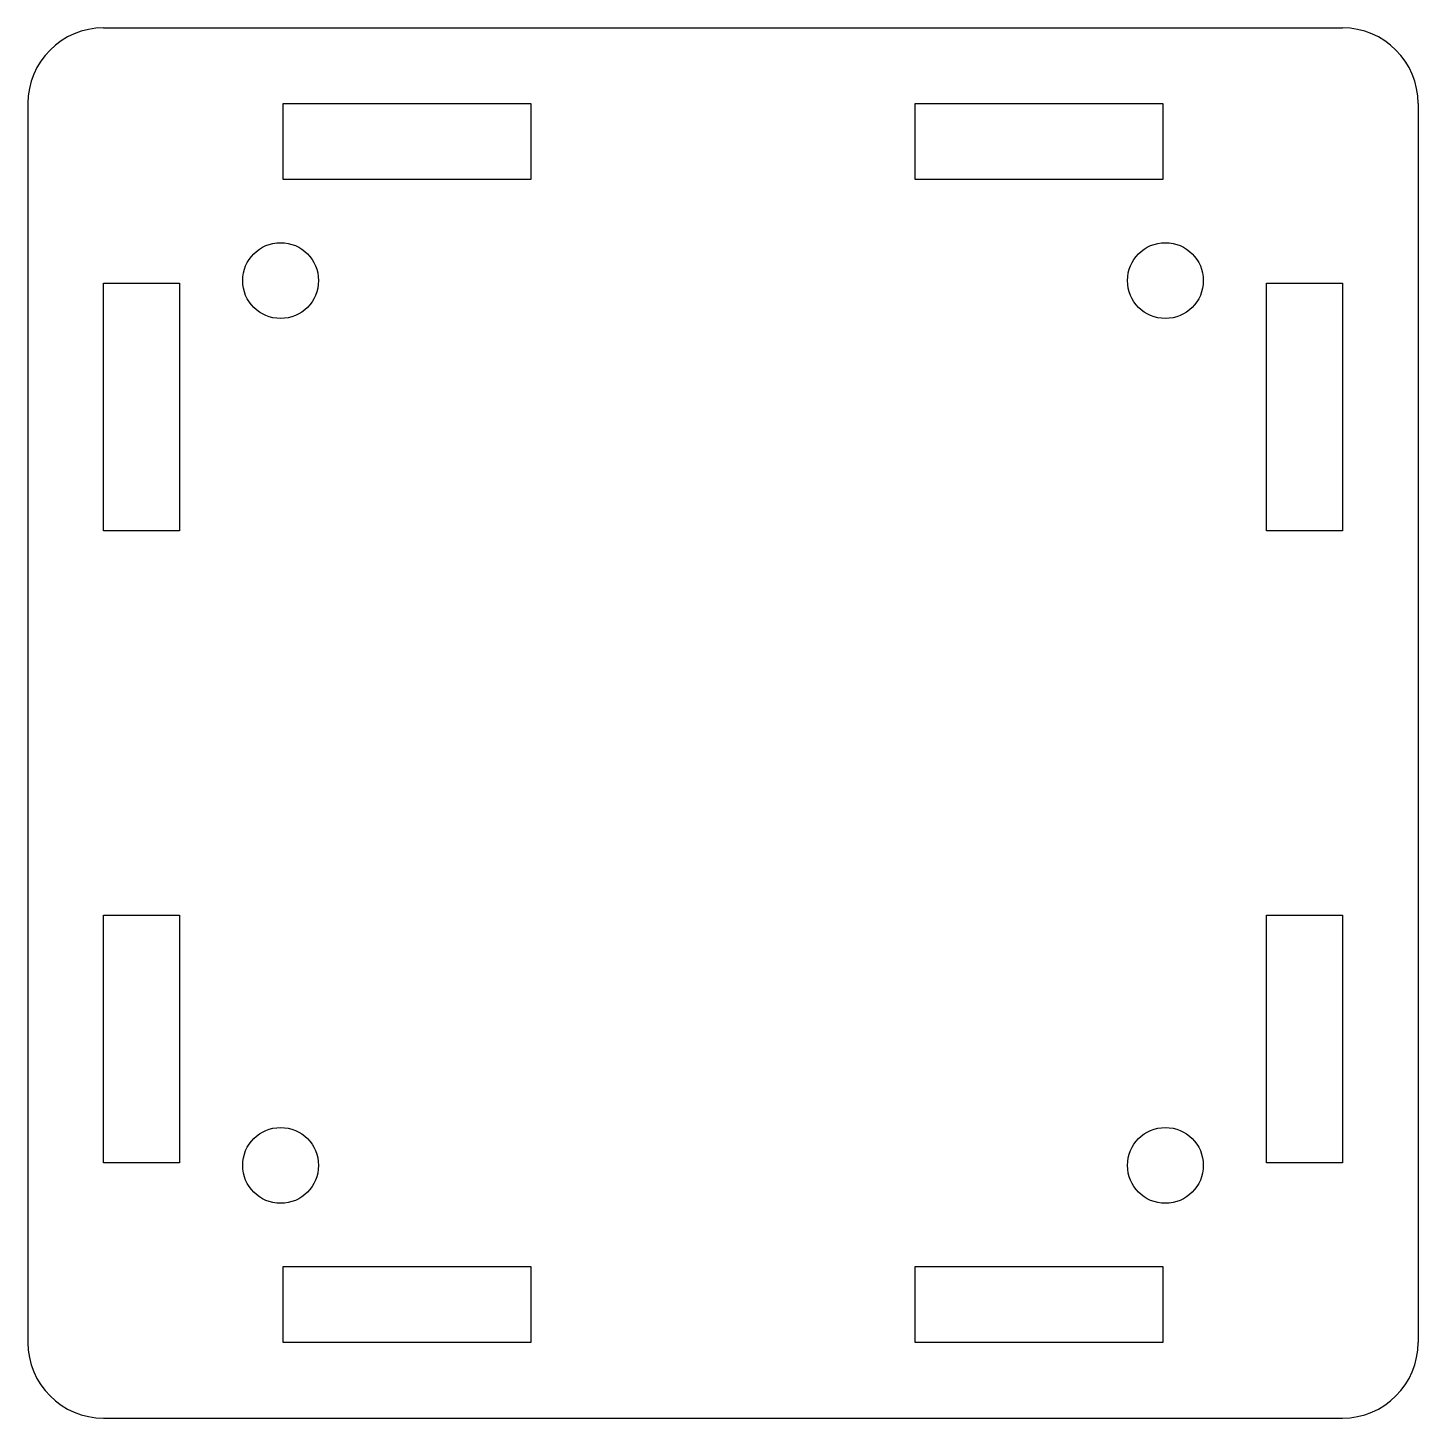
# Model space of a CAD drawing. Extents: x 0 to 55, y -6 to 49.
import ezdxf

# ---------------------------------------------------------------- set-up
doc = ezdxf.new("R2010")
doc.units = 0
doc.layers.get('0').update_dxf_attribs({"linetype": 'continuous'})

# ---------------------------------------------------------------- blocks, each defined once
blk = doc.blocks.new('FILLET')
at = {"color": 0}
for p, q in [((3, 49), (52, 49)), ((0, 46), (0, -3)), ((10.1, 46), (19.9, 46)), ((10.1, 43), (10.1, 46)), ((19.9, 46), (19.9, 43)), ((35.1, 46), (44.9, 46)), ((35.1, 43), (35.1, 46)), ((44.9, 46), (44.9, 43)), ((55, 46), (55, -3)), ((19.9, 43), (10.1, 43)), ((44.9, 43), (35.1, 43)), ((3, 38.9), (6, 38.9)), ((3, 29.1), (3, 38.9)), ((6, 38.9), (6, 29.1)), ((49, 38.9), (52, 38.9)), ((49, 29.1), (49, 38.9)), ((52, 38.9), (52, 29.1)), ((6, 29.1), (3, 29.1)), ((52, 29.1), (49, 29.1)), ((3, 13.9), (6, 13.9)), ((3, 4.1), (3, 13.9)), ((6, 13.9), (6, 4.1)), ((49, 13.9), (52, 13.9)), ((49, 4.1), (49, 13.9)), ((52, 13.9), (52, 4.1)), ((6, 4.1), (3, 4.1)), ((52, 4.1), (49, 4.1)), ((10.1, 0), (19.9, 0)), ((10.1, -3), (10.1, 0)), ((19.9, 0), (19.9, -3)), ((35.1, 0), (44.9, 0)), ((35.1, -3), (35.1, 0)), ((44.9, 0), (44.9, -3)), ((19.9, -3), (10.1, -3)), ((44.9, -3), (35.1, -3)), ((3, -6), (52, -6))]:
    blk.add_line(p, q, dxfattribs=at)
for centre in [(10, 39), (45, 39), (10, 4), (45, 4)]:
    blk.add_circle(centre, 1.5, dxfattribs=at)
for centre, start, end in [((3, 46), 90, -180), ((52, 46), 0, 90), ((3, -3), 180, -90), ((52, -3), -90, 0)]:
    blk.add_arc(centre, 3, start, end, dxfattribs=at)

msp = doc.modelspace()

# ---------------------------------------------------------------- block references
at = {"color": 0}
msp.add_blockref('FILLET', (0, 0), dxfattribs=at)

doc.saveas('drawing.dxf')
